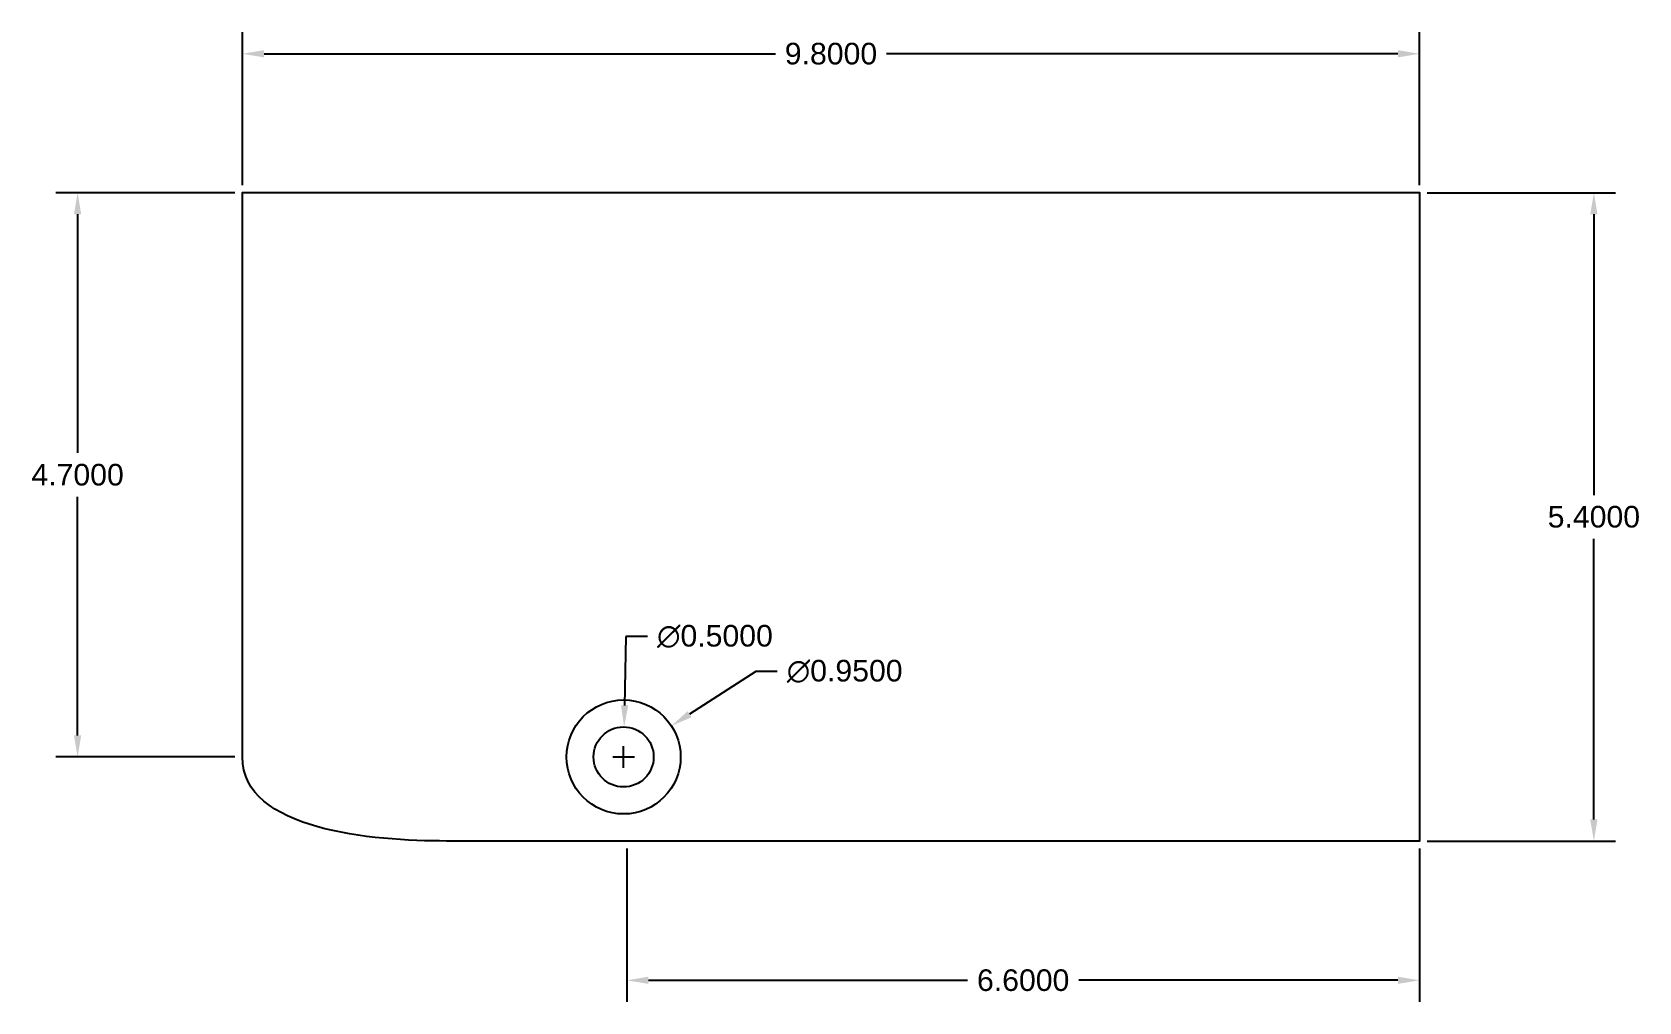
# Model space of a CAD drawing. Header units: inches. Extents: x 15.7 to 29.1, y 10.7 to 18.8.
import ezdxf

# ---------------------------------------------------------------- set-up
doc = ezdxf.new("R2010")
doc.units = ezdxf.units.IN
doc.header["$MEASUREMENT"] = 0
doc.layers.add('dimensiuni', color=51, linetype='Continuous')
doc.layers.add('plan sus', color=224, linetype='Continuous')
doc.styles.get("Standard").update_dxf_attribs({"font": 'arial.ttf'})
doc.dimstyles.get("Standard").update_dxf_attribs({"dimtxt": 0.18, "dimasz": 0.18, "dimexe": 0.18, "dimexo": 0.0625, "dimgap": 0.09, "dimtad": 0, "dimtih": 1, "dimtoh": 1, "dimdec": 4, "dimzin": 0, "dimdsep": 46, "dimtxsty": 'Standard', "dimcen": 0.09, "dimadec": 0, "dimazin": 0, "dimtfac": 1, "dimtdec": 4, "dimtofl": 0, "dimtmove": 0, "dimatfit": 3, "dimfxl": 1, "dimtolj": 1, "dimtzin": 0, "dimarcsym": 0})

# ---------------------------------------------------------------- blocks, each defined once
blk = doc.blocks.new('*D1')
at = {"layer": 'Defpoints', "color": 0, "transparency": 16777216}
for p in [(27.261, 18.599), (17.461, 17.442), (27.261, 17.442)]:
    blk.add_point(p, dxfattribs=at)
at = {"layer": 'dimensiuni', "color": 0, "lineweight": -2, "transparency": 16777216}
for p, q in [((17.461, 17.505), (17.461, 18.779)), ((27.261, 17.505), (27.261, 18.779)), ((17.641, 18.599), (21.898, 18.599)), ((27.081, 18.599), (22.824, 18.599))]:
    blk.add_line(p, q, dxfattribs=at)
at = {"layer": 'dimensiuni', "color": 0, "transparency": 16777216}
for points in [[(17.641, 18.629), (17.641, 18.569), (17.461, 18.599)], [(27.081, 18.629), (27.081, 18.569), (27.261, 18.599)]]:
    blk.add_solid(points, dxfattribs=at)
at = {"layer": 'dimensiuni', "color": 0, "transparency": 16777216, "insert": (22.361, 18.599), "char_height": 0.18, "attachment_point": 5}
blk.add_mtext('\\A1;9.8000', dxfattribs=at)
blk = doc.blocks.new('*D2')
at = {"layer": 'Defpoints', "color": 0, "transparency": 16777216}
for p in [(27.261, 17.442), (27.261, 12.042), (28.712, 12.042)]:
    blk.add_point(p, dxfattribs=at)
at = {"layer": 'dimensiuni', "color": 0, "lineweight": -2, "transparency": 16777216}
for p, q in [((27.323, 17.442), (28.892, 17.442)), ((28.712, 17.262), (28.712, 14.924)), ((28.712, 12.222), (28.712, 14.56)), ((27.323, 12.042), (28.892, 12.042))]:
    blk.add_line(p, q, dxfattribs=at)
at = {"layer": 'dimensiuni', "color": 0, "transparency": 16777216}
for points in [[(28.682, 17.262), (28.742, 17.262), (28.712, 17.442)], [(28.682, 12.222), (28.742, 12.222), (28.712, 12.042)]]:
    blk.add_solid(points, dxfattribs=at)
at = {"layer": 'dimensiuni', "color": 0, "transparency": 16777216, "insert": (28.712, 14.742), "char_height": 0.18, "attachment_point": 5}
blk.add_mtext('\\A1;5.4000', dxfattribs=at)
blk = doc.blocks.new('*D3')
at = {"layer": 'Defpoints', "color": 0, "transparency": 16777216}
for p in [(20.661, 12.042), (27.261, 12.042), (20.661, 10.882)]:
    blk.add_point(p, dxfattribs=at)
at = {"layer": 'dimensiuni', "color": 0, "lineweight": -2, "transparency": 16777216}
for p, q in [((20.661, 11.98), (20.661, 10.702)), ((27.261, 11.98), (27.261, 10.702)), ((20.841, 10.882), (23.497, 10.882)), ((27.081, 10.882), (24.425, 10.882))]:
    blk.add_line(p, q, dxfattribs=at)
at = {"layer": 'dimensiuni', "color": 0, "transparency": 16777216}
for points in [[(20.841, 10.912), (20.841, 10.852), (20.661, 10.882)], [(27.081, 10.912), (27.081, 10.852), (27.261, 10.882)]]:
    blk.add_solid(points, dxfattribs=at)
at = {"layer": 'dimensiuni', "color": 0, "transparency": 16777216, "insert": (23.961, 10.882), "char_height": 0.18, "attachment_point": 5}
blk.add_mtext('\\A1;6.6000', dxfattribs=at)
blk = doc.blocks.new('*D4')
at = {"layer": 'Defpoints', "color": 0, "transparency": 16777216}
for p in [(17.461, 17.442), (16.089, 12.742), (17.461, 12.742)]:
    blk.add_point(p, dxfattribs=at)
at = {"layer": 'dimensiuni', "color": 0, "lineweight": -2, "transparency": 16777216}
for p, q in [((17.398, 17.442), (15.909, 17.442)), ((16.089, 17.262), (16.089, 15.274)), ((16.089, 12.922), (16.089, 14.91)), ((17.398, 12.742), (15.909, 12.742))]:
    blk.add_line(p, q, dxfattribs=at)
at = {"layer": 'dimensiuni', "color": 0, "transparency": 16777216}
for points in [[(16.059, 17.262), (16.119, 17.262), (16.089, 17.442)], [(16.059, 12.922), (16.119, 12.922), (16.089, 12.742)]]:
    blk.add_solid(points, dxfattribs=at)
at = {"layer": 'dimensiuni', "color": 0, "transparency": 16777216, "insert": (16.089, 15.092), "char_height": 0.18, "attachment_point": 5}
blk.add_mtext('\\A1;4.7000', dxfattribs=at)
blk = doc.blocks.new('*D5')
at = {"layer": 'Defpoints', "color": 0, "transparency": 16777216}
for p in [(21.033, 13.001), (20.236, 12.484)]:
    blk.add_point(p, dxfattribs=at)
at = {"layer": 'dimensiuni', "color": 0, "lineweight": -2, "transparency": 16777216}
for p, q in [((21.734, 13.455), (21.184, 13.098)), ((21.914, 13.455), (21.734, 13.455)), ((20.544, 12.742), (20.724, 12.742)), ((20.634, 12.652), (20.634, 12.832))]:
    blk.add_line(p, q, dxfattribs=at)
at = {"layer": 'dimensiuni', "color": 0, "transparency": 16777216}
blk.add_solid([(21.168, 13.124), (21.2, 13.073), (21.033, 13.001)], dxfattribs=at)
at = {"layer": 'dimensiuni', "color": 0, "transparency": 16777216, "insert": (22.475, 13.455), "char_height": 0.18, "attachment_point": 5}
blk.add_mtext('\\A1;∅0.9500', dxfattribs=at)
blk = doc.blocks.new('*D6')
at = {"layer": 'Defpoints', "color": 0, "transparency": 16777216}
for p in [(20.639, 12.992), (20.63, 12.492)]:
    blk.add_point(p, dxfattribs=at)
at = {"layer": 'dimensiuni', "color": 0, "lineweight": -2, "transparency": 16777216}
for p, q in [((20.654, 13.746), (20.643, 13.172)), ((20.834, 13.746), (20.654, 13.746)), ((20.544, 12.742), (20.724, 12.742)), ((20.634, 12.652), (20.634, 12.832))]:
    blk.add_line(p, q, dxfattribs=at)
at = {"layer": 'dimensiuni', "color": 0, "transparency": 16777216}
blk.add_solid([(20.613, 13.173), (20.673, 13.172), (20.639, 12.992)], dxfattribs=at)
at = {"layer": 'dimensiuni', "color": 0, "transparency": 16777216, "insert": (21.395, 13.746), "char_height": 0.18, "attachment_point": 5}
blk.add_mtext('\\A1;∅0.5000', dxfattribs=at)

msp = doc.modelspace()

# ---------------------------------------------------------------- linework, layer by layer
at = {"layer": 'plan sus'}
msp.add_line((27.2609, 12.04224), (20.6609, 12.04224), dxfattribs=at)
for radius in [0.475, 0.25]:
    msp.add_circle((20.63445, 12.74224), radius, dxfattribs=at)
msp.add_open_spline([(17.4609, 12.74224), (17.4609, 12.12941), (18.54807, 12.04224), (19.1609, 12.04224), (20.42756, 12.04224), (21.69423, 12.04224), (22.9609, 12.04224), (23.9609, 12.04224), (24.9609, 12.04224), (25.9609, 12.04224), (26.39423, 12.04224), (26.82756, 12.04224), (27.2609, 12.04224), (27.2609, 13.84224), (27.2609, 15.64224), (27.2609, 17.44224), (23.99423, 17.44224), (20.72756, 17.44224), (17.4609, 17.44224), (17.4609, 15.87557), (17.4609, 14.3089), (17.4609, 12.74224)], degree=3, knots=[0, 0, 0, 0, 1.83847763, 1.83847763, 1.83847763, 2.83847763, 2.83847763, 2.83847763, 3.83847763, 3.83847763, 3.83847763, 4.83847763, 4.83847763, 4.83847763, 5.83847763, 5.83847763, 5.83847763, 6.83847763, 6.83847763, 6.83847763, 7.83847763, 7.83847763, 7.83847763, 7.83847763], dxfattribs=at)

# ---------------------------------------------------------------- dimensions: what is measured, and where the dimension line sits
at = {"layer": 'dimensiuni'}
for base, p1, p2, picture, middle in [((27.2609, 18.59937), (17.4609, 17.44224), (27.2609, 17.44224), '*D1', (22.3609, 18.59937)), ((20.6609, 10.88234), (27.2609, 12.04224), (20.6609, 12.04224), '*D3', (23.9609, 10.88234))]:
    dim = msp.add_linear_dim(base=base, p1=p1, p2=p2, dimstyle='Standard', dxfattribs=at)
    dim.commit()
    dim.dimension.update_dxf_attribs({"geometry": picture, "text_midpoint": middle})
for base, p1, p2, picture, middle in [((16.08925, 12.74224), (17.4609, 17.44224), (17.4609, 12.74224), '*D4', (16.08925, 15.09224)), ((28.71176, 12.04224), (27.2609, 17.44224), (27.2609, 12.04224), '*D2', (28.71176, 14.74224))]:
    dim = msp.add_linear_dim(base=base, p1=p1, p2=p2, angle=90, dimstyle='Standard', dxfattribs=at)
    dim.commit()
    dim.dimension.update_dxf_attribs({"geometry": picture, "text_midpoint": middle})
for p1, p2, picture, middle in [((20.62961, 12.49228), (20.63929, 12.99219), '*D6', (21.39512, 13.74559)), ((20.23585, 12.4839), (21.03305, 13.00058), '*D5', (22.47496, 13.45468))]:
    dim = msp.add_diameter_dim_2p(p1=p1, p2=p2, dimstyle='Standard', dxfattribs=at)
    dim.commit()
    dim.dimension.update_dxf_attribs({"geometry": picture, "text_midpoint": middle, "dimtype": 163})

doc.saveas('drawing.dxf')
